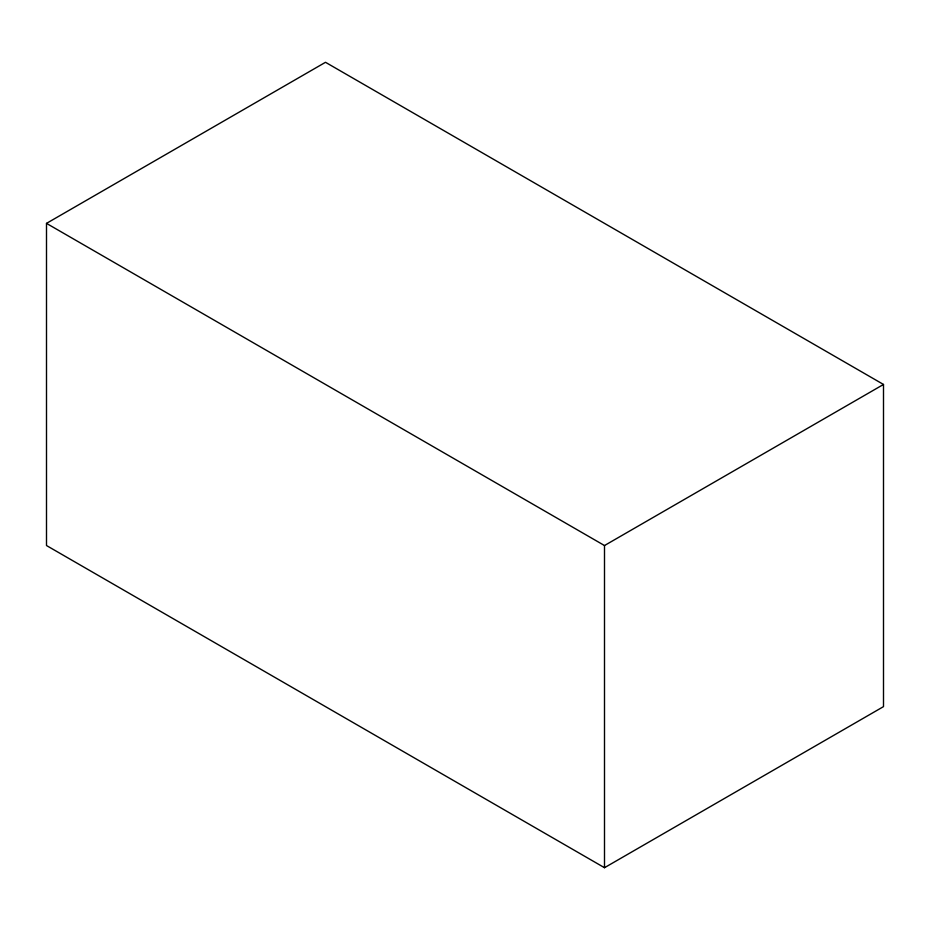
<?xml version="1.0" encoding="UTF-8"?>
<svg xmlns="http://www.w3.org/2000/svg" width="930" height="930" viewBox="0 0 930 930"><rect width="100%" height="100%" fill="white"/><g stroke="black" fill="none" stroke-linecap="round" stroke-linejoin="round"><path stroke-width="1.4" d="M46.5 223.374L325.5 62.298L883.5 384.462L883.5 706.626L604.5 867.702L46.5 545.538L46.5 223.374L604.5 545.538L883.5 384.462M604.5 545.538L604.5 867.702"/></g></svg>
